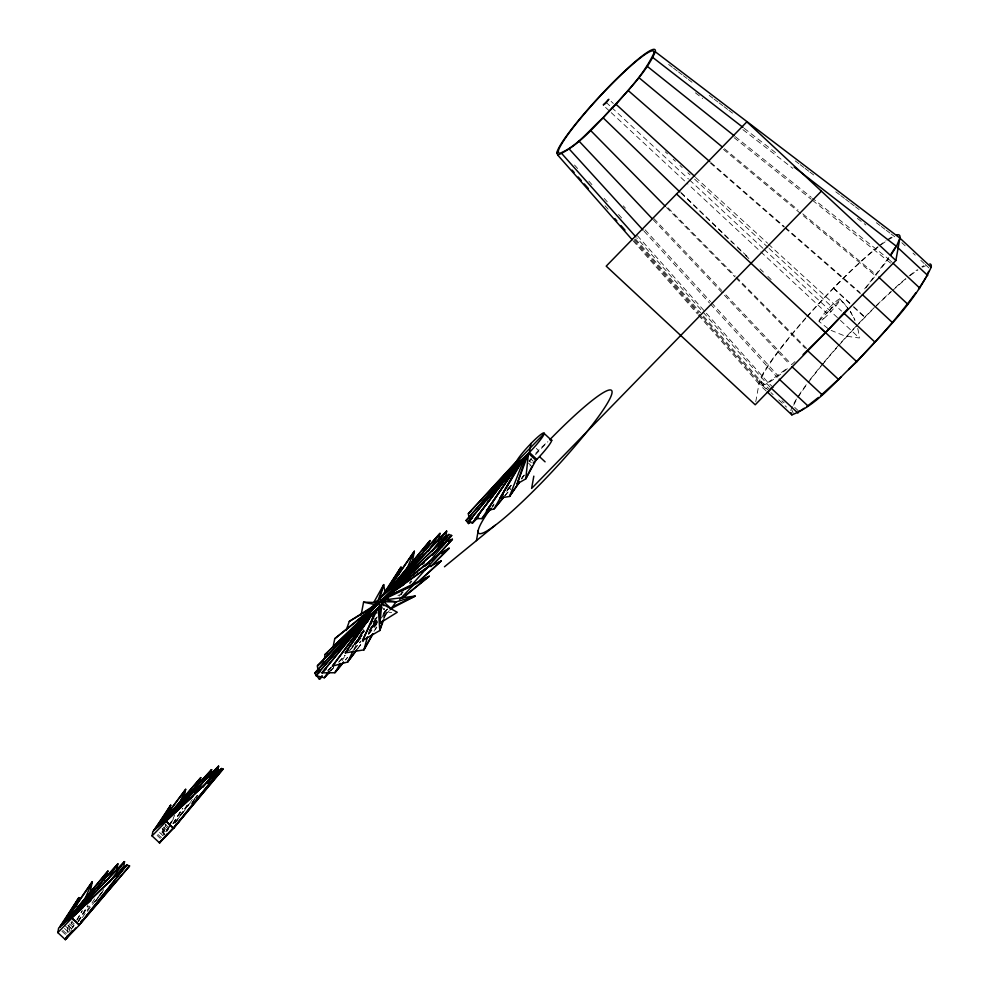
<?xml version="1.0" encoding="UTF-8"?>
<svg xmlns="http://www.w3.org/2000/svg" width="989" height="989" viewBox="0 0 989 989"><rect width="100%" height="100%" fill="white"/><g stroke="black" fill="none" stroke-linecap="round" stroke-linejoin="round"><path stroke-width="0.74" stroke-dasharray="4.95 3.71" d="M64.52 928.424L68.773 932.392L68.933 924.999M67.141 932.676L67.808 926.668M164.149 826.903L163.024 835.705L158.759 831.737M401.423 594.179L403.228 591.83M383.361 613.192L387.379 609.063L386.575 613.539L381.841 618.545M755.744 401.806L759.231 382.434A102.535 12.511 -47.1 0 1 805.85 317.815M162.95 828.559L161.219 837.485L156.954 833.529M163.383 834.246L165.954 824.072M368.291 634.023L369.095 631.13M68.773 932.392L72.148 920.796M384.202 618.459L385.673 614.441L383.547 612.451M376.871 622.427L373.582 624.158L374.003 621.846L376.809 617.717M72.753 927.818L73.94 925.024M168.896 826.952L166.412 832.528L170.467 824.542M169.515 825.555L172.618 818.595M353.778 649.6L364.001 628.942M171.146 823.207L174.521 816.555M166.177 831.366L168.315 827.348M169.032 826.013L174.732 815.307M373.99 631.328L376.871 626.025M382.966 617.124L387.379 609.063L383.435 613.378M77.266 919.993L82.359 910.758M375.301 629.882L376.821 627.211M71.27 929.413L75.881 921.451M76.648 920.129L82.013 910.832M78.205 921.451L87.601 905.528M342.009 660.813L345.173 655.522M173.26 823.503L181.914 809.089M173.31 823.689L182.878 808.409M888.839 257.523L863.409 290.494M172.815 823.577L182.569 808.334M78.391 921.587L88.318 906.109M77.908 921.464L88.033 906.035M82.396 917.495L95.921 897.06M174.979 823.466L188.59 803.451M521.401 478.973L523.947 475.227M174.905 822.823L187.131 805.108M380.505 618.916L387.379 609.063L383.509 613.6M521.833 478.837L524.479 475.054M329.485 670.295L331.228 667.81M182.421 813.465L192.373 799.718M383.275 618.409L387.49 612.562L391.681 612.438M95.809 901.103L98.504 897.406M99.395 896.17L103.882 890.001M402.671 591.595L400.879 594.055L402.758 591.645M176.895 820.487L179.615 816.778M180.517 815.542L192.311 799.458M193.968 799.483L197.615 794.55M357.61 648.623L363.05 641.329M368.489 634.023L376.661 623.082M866.005 287.774L888.468 258.97L812.501 198.295M94.672 901.993L103.796 889.791M87.279 911.351L103.758 889.63M357.771 648.648L363.297 641.366M368.823 634.073L377.118 623.157M192.385 802.487L195.154 798.865M196.082 797.653L197.924 795.243M191.1 803.797L197.652 795.317M409.322 583.189L411.201 580.778M521.846 477.835L523.737 475.412M383.003 614.639L387.379 609.063M409.928 583.671L411.832 581.272M504.687 495.934L510.472 488.875M345.482 659.824L347.399 657.475M354.136 649.266L360.874 641.057M369.54 630.5L375.313 623.453L373.187 621.475M345.495 659.947L347.423 657.623M354.173 649.489L360.923 641.354M369.602 630.908L376.352 622.773L374.225 620.795M504.823 495.946L510.683 488.9M374.794 623.799L376.735 621.537M368.637 633.615L376.76 624.343M383.645 609.459L384.523 608.482M494.092 504.835L492.065 507.134L494.104 504.971M508.309 488.789L511.362 485.352M507.308 490.198L511.375 485.661M373.582 624.158L377.526 619.843M399.21 596.12L401.175 593.969L401.447 594.636M330.45 671.036L333.553 667.674M338.72 662.086L344.926 655.373M350.106 649.785L361.479 637.485M370.788 627.422L373.891 624.071M330.524 671.012L333.664 667.637M338.906 662.037L345.186 655.299M349.377 650.811L360.886 638.474M372.408 626.136L374.497 623.886M506.541 491.187L511.795 485.55M389.332 610.621L386.575 613.539L383.386 610.572M507.678 488.776L511.919 484.338M327.989 670.381L331.216 667.056M354.878 642.714L362.407 634.963M373.31 623.503L377.341 619.374M819.016 321.104L832.33 307.258L826.804 313.29L689.098 185.141M829.573 310.274L840.118 299.457A60.527 59.019 10.2 0 1 847.598 307.628M327.878 670.567L331.068 667.315M354.408 643.493L361.838 635.915M352.245 646.707L361.047 638.066M370.962 628.349L377.563 621.858L374.374 618.891M359.489 636.088L365.003 630.772L361.467 633.764M358.142 637.744L363.618 632.515M163.89 834.877L164.755 834.048L160.49 830.08M351.911 646.583L360.701 638.214M369.49 629.857L377.18 622.538M356.423 640.959L361.974 635.803M370.875 627.57L375.313 623.453M529.906 465.992L530.734 465.238L528.608 463.26M163.927 834.803L164.755 834.048M794.946 361.628L791.695 364.595L722.823 291.607M372.927 622.019L375.202 619.955M360.676 633.541L365.25 629.437M357.969 638.214L363.655 633.17M360.466 634.555L365.164 630.599M375.041 618.879L377.402 616.913M702.87 317.024L761.987 384.239L767.921 382.459L787.145 368.316M698.419 315.071L760.59 385.759L766.648 383.942L776.995 377.106L789.754 366.672M397.899 595.699L399.445 594.673M857.71 328.422A60.527 59.019 10.2 0 1 859.367 338.003L844.754 335.963L831.106 330.388M827.929 328.472L819.226 321.598M668.638 64.458L672.335 67.264M673.558 68.204L677.242 71.01M678.479 71.95L682.163 74.756M683.387 75.696L687.083 78.502M688.307 79.441L691.991 82.248M709.2 95.364L712.884 98.171M714.12 99.11L717.804 101.916M719.04 102.856L722.724 105.662M723.948 106.602L727.632 109.408M728.868 110.348L732.552 113.154M795.243 160.91L798.927 163.717M800.15 164.656L803.847 167.462M805.071 168.402L808.755 171.208M809.991 172.148L813.675 174.954M835.792 191.817L839.488 194.623M840.712 195.562L844.396 198.369M845.632 199.308L849.316 202.115M850.552 203.054L854.236 205.86M855.46 206.8L859.144 209.606M876.353 222.723L880.049 225.529M881.273 226.469L884.957 229.275M886.193 230.214L889.877 233.021M891.101 233.96L894.798 236.767M744.235 128.36L778.331 154.791M695.391 92.818L702.697 98.48M742.887 129.633L792.819 168.353M857.364 218.384L865.882 224.998M735.322 136.667L811.289 197.33M734.135 137.694L811.314 199.333M812.513 200.297L890.632 263.123M724.418 148.709L798.061 209.915M802.808 213.859L876.452 275.066M723.466 149.413L875.512 275.77M710.967 162.641L784.364 226.58M785.526 227.594L860.084 292.546M710.325 162.975L783.721 226.914M784.883 227.927L860.615 293.894M695.527 177.377L767.575 243.232M768.428 244.209L841.602 311.102M62.715 930.216L66.968 934.185M901.832 242.688L905.182 245.816M913.008 253.097L915.245 255.174M920.833 260.367L924.183 263.494M925.296 264.533L929.771 268.687M888.468 258.97L891.818 262.085M833.591 287.923L852.592 305.601M853.705 306.639L864.881 317.036M833.504 288.368L852.506 306.046M853.618 307.085L864.794 317.494M611.078 101.373L613.341 103.474M665.263 151.787L667.526 153.888M673.163 159.142L675.425 161.244M679.938 165.447L682.2 167.549M687.837 172.803L690.099 174.905M694.612 179.108L767.983 247.386M769.108 248.437L832.33 307.258M606.072 102.287L610.584 106.491M611.709 107.541L688.468 178.972M689.593 180.023L762.964 248.301M764.101 249.352L839.34 319.373M840.427 320.387L859.367 338.003M605.565 107.405L610.077 111.609M611.214 112.659L687.961 184.09M773.497 387.663L767.921 382.459L635.927 234.059M794.736 407.419L799.211 411.572M769.998 387.07L636.706 237.842M770.715 390.334L760.652 380.975L701.658 314.057M781.891 400.743L784.116 402.82M769.801 391.52L761.987 384.239L760.652 380.975A100.47 12.251 -47.1 0 1 806.332 317.667M770.926 392.559L773.151 394.636M778.739 399.84L786.564 407.122M699.223 314.354L759.231 382.434L767.056 389.715M766.178 390.964L760.59 385.759L759.231 382.434M536.322 448.45L538.449 450.44M530.932 459.094L533.059 461.072M529.202 460.75L531.328 462.728M381.111 606.616L387.49 612.562M165.212 824.196L169.478 828.164M165.064 826.099L168.266 829.066M163.68 827.237L167.932 831.205M162.147 828.572L165.348 831.539M157.115 835.421L160.305 838.388M72.036 921.884L74.163 923.862M70.825 922.786L74.014 925.766M69.428 923.936L72.617 926.903M67.907 925.259L72.16 929.215M64.124 924.789L70.503 930.736M61.812 931.119L66.065 935.075M839.908 298.95L849.551 310.187M681.137 192.632L748.933 258.117M760.047 268.847L763.384 272.074M767.835 276.364L771.16 279.578M681.05 193.078L733.294 243.541M737.745 247.831L741.07 251.045M745.521 255.347L748.858 258.562M668.032 207.801L735.272 276.018M736.36 277.118L806.839 348.635M666.512 207.505L734.827 276.821M735.915 277.921L805.306 348.351M653.952 218.606L721.76 290.482M653.173 219.719L789.852 364.595M623.293 205.885L625.369 208.16M645.1 229.819L710.535 301.657M711.573 302.795L778.046 375.758M644.049 231.166L709.484 302.993M710.522 304.142L776.995 377.106M574.535 165.039L577.601 168.489M588.863 181.148L591.929 184.597M604.205 198.406L607.283 201.855M618.533 214.502L621.599 217.951M635.544 239.054L700.645 312.895M634.134 240.5L698.209 313.204M605.021 205.774L608.087 209.248M634.579 239.375L698.79 312.388M633.195 240.896L697.406 313.909M850.206 311.251L854.966 320.337A60.527 59.019 10.2 0 0 850.404 311.671M791.942 410.101L793.277 413.353M806.888 316.653A102.535 12.511 -47.1 0 1 877.873 246.756M878.974 245.878A102.535 12.511 -47.1 0 1 886.02 240.636M887.232 239.808A102.535 12.511 -47.1 0 1 892.486 236.606M807.345 316.517A100.47 12.251 -47.1 0 1 877.985 247.176M881.088 244.79A100.47 12.251 -47.1 0 1 886.639 240.846M887.887 240.043A100.47 12.251 -47.1 0 1 895.317 236.42M793.673 405.206A100.47 12.251 -47.1 0 1 797.208 398.74M797.925 397.553A100.47 12.251 -47.1 0 1 807.234 383.967M808.124 382.755A100.47 12.251 -47.1 0 1 821.093 366.19M822.032 365.052A100.47 12.251 -47.1 0 1 855.238 327.47M856.301 326.333A100.47 12.251 -47.1 0 1 874.288 307.925M875.327 306.899A100.47 12.251 -47.1 0 1 891.41 291.607M892.498 290.618A100.47 12.251 -47.1 0 1 905.936 278.972M910.337 275.461A100.47 12.251 -47.1 0 1 917.928 269.972M922.514 267.215A100.47 12.251 -47.1 0 1 925.407 265.893M790.767 410.509A102.535 12.511 -47.1 0 1 792.3 406.566M793.957 403.302A102.535 12.511 -47.1 0 1 808.928 381.136M809.904 379.863A102.535 12.511 -47.1 0 1 823.169 363.235M824.158 362.061A102.535 12.511 -47.1 0 1 857.723 324.479M858.749 323.391A102.535 12.511 -47.1 0 1 875.624 306.219M876.699 305.181A102.535 12.511 -47.1 0 1 890.928 291.631M895.317 287.651A102.535 12.511 -47.1 0 1 908.026 276.784M909.163 275.882A102.535 12.511 -47.1 0 1 917.31 269.75M921.835 266.82A102.535 12.511 -47.1 0 1 923.775 265.72M528.967 461.059A20.509 2.497 -47.1 0 1 531.303 458.253M535.679 453.345A20.509 2.497 -47.1 0 1 548.153 441.539M492.262 506.207A97.404 11.88 -47.1 0 1 493.968 503.883M529.498 461.257A97.404 11.88 -47.1 0 1 531.489 459.069M535.531 454.68A97.404 11.88 -47.1 0 1 547.894 441.65M823.775 318.594A15.379 1.879 -47.1 0 0 840.118 299.457A15.379 1.879 -47.1 0 0 824.814 312.784A15.379 1.879 -47.1 0 0 823.775 318.594"/><path stroke-width="1.48" d="M383.67 601.732L391.112 608.668L415.207 596.083L396.107 601.918L383.67 601.732L381.878 603.686L397.269 612.278L379.887 623.095L380.048 605.627M379.887 623.095L381.878 603.686L384.004 605.664M532.193 465.943L525.74 478.874L535.927 460.281L528.485 453.345L525.74 478.874L517.123 483.905L526.68 455.138M127.297 867.983L129.571 865.956L79.256 924.95L71.814 918.015L126.74 864.992L129.571 865.956L79.256 924.95L126.74 864.992L71.678 917.681L83.027 907.543M218.618 773.101L223.106 769.022L173.508 828.263L166.053 821.327L221.697 768.54L223.106 769.022L173.508 828.263L221.697 768.54L165.917 820.994L192.83 796.541M324.231 659.675L325.097 654.495L367.747 613.019M57.807 932.615L58.611 928.152L70.392 917.879L71.604 917.52L79.33 925.123L65.262 939.55L57.807 932.615L71.876 918.188M152.059 835.928L152.862 831.452L164.644 821.191L165.855 820.833L173.57 828.423L159.501 842.863L152.059 835.928L166.127 821.488M379.133 606.603L380.74 597.665L390.445 588.764L393.733 587.033L393.993 587.701C387.119 599.198 377.538 610.176 366.14 617.235L366.548 614.911L370.554 609.175L380.74 597.665M476.426 540.637L478.28 530.388M530.994 443.505L529.387 452.443L522.464 459.057L516.394 463.075L516.814 460.75A20.509 2.497 -47.1 0 1 533.43 441.069A20.509 2.497 -47.1 0 1 544.135 433.986A20.509 2.497 -47.1 0 1 529.387 452.443L536.842 459.378L533.219 462.963M533.825 476.142L531.612 488.442L821.377 191.149M895.873 260.478L746.88 121.82L606.208 266.14L755.213 404.785L895.873 260.478L899.903 238.114A102.535 12.511 -47.1 0 0 896.677 234.9M361.109 615.059L363.581 602.177L376.203 602.536L377.983 600.583L383.683 584.623L385.216 593.598M428.46 562.951L446.163 541.799L393.486 588.937L446.163 541.799L452.406 539.252L433.874 559.638M90.024 893.178L92.249 881.731L63.061 923.8L66.288 920.685M183.991 797.913L185.66 789.321L157.3 827.113L161.405 822.625M412.153 562.692L414.366 551.244L385.178 593.326L389.493 589.172M333.07 646.979L334.764 638.671L369.96 609.978M356.559 628.015L366.387 615.331L317.395 665.894L318.025 670.678M116.208 871.408L117.889 863.842L68.847 918.905L75.374 912.637M208.654 777.218L210.459 774.721L211.572 769.677L163.086 822.218L176.005 809.262M438.337 540.934L440.006 533.355L390.964 588.43L398.592 581.099M168.872 812.451L170.701 805.182L153.765 830.562L165.831 813.7L170.701 805.182L155.57 828.77M379.813 598.642L383.683 584.623L373.793 602.4L377.983 600.583M367.5 636.904L363.903 649.884L345.322 652.864L373.026 612.463M371.098 623.923L374.683 610.942L376.821 612.92M382.644 620.511L379.788 630.525L362.555 640.575L376.413 609.286M76.363 906.307L78.897 897.616L59.513 927.249L64.767 920.376M398.913 574.374L401.027 567.13L381.643 596.763L386.019 591.039M346.088 630.438L349.302 621.401L372.841 606.405M383.707 619.794L379.788 630.525L378.231 607.506L380.357 609.484M528.485 453.345L517.123 483.905L519.002 481.482M527.075 458.772L524.949 456.782L509.508 496.466L500.224 497.962L523.292 458.303M653.89 53.221C642.195 78.032 621.426 97.305 603.327 117.493C589.333 130.016 576.995 146.57 559.168 153.616L558.241 151.354A69.725 8.505 -47.1 0 1 608.804 87.081A69.725 8.505 -47.1 0 1 653.89 53.221L655.299 51.774L899.903 238.114L931.193 267.24C913.997 303.722 883.449 332.069 856.833 361.751C836.249 380.172 818.113 404.513 791.88 414.886L767.291 392.003M557.784 155.125C581.396 144.468 597.752 122.018 616.085 104.34C630.067 87.675 646.46 71.95 655.299 51.774A71.777 8.753 -47.1 0 0 608.878 86.636A71.777 8.753 -47.1 0 0 556.832 152.8L557.784 155.125L632.181 239.734M890.866 255.187L896.467 246.36L899.903 238.114M926.409 276.772L928.646 271.382M104.055 880.235L107.937 871.037L66.238 920.957L72.617 914.466M198.023 784.203L195.587 788.01L200.792 777.626L160.478 824.27L174.039 809.793M426.172 549.748L430.054 540.55L388.356 590.47L392.608 586.143M84.572 899.891L92.249 881.731L64.718 922.292M406.096 570.801L414.366 551.244L386.835 591.805M179.454 803.266L185.66 789.321L158.957 825.592M378.231 607.506L362.555 640.575L364.582 638.264M353.085 650.985L347.634 662L332.428 666.141L370.109 614.935M367.413 622.056L371.505 613.786L332.428 666.141L334.628 663.99M372.556 633.974L363.903 649.884L373.014 633.887M76.104 927.682L65.262 939.55L67.45 935.557M323.391 661.258L317.395 665.894L366.103 615.85M71.937 909.781L78.897 897.616L61.33 925.457M393.362 580.506L401.027 567.13L383.448 594.97M97.763 888.283L107.937 871.037L67.635 919.819M422.241 553.815L430.054 540.55L389.753 589.333M340.426 663.458L334.888 672.73L321.957 672.854L367.871 616.53M360.985 629.066L368.897 615.838L321.957 672.854L326.407 668.737M192.929 790.743L200.792 777.626L161.875 823.132M524.949 456.782L500.224 497.962L503.376 494.574M890.409 255.063L895.107 247.658M918.571 289.122L925.617 278.008M107.752 879.172L117.889 863.842L69.873 918.225M428.175 551.244L440.006 533.355L392.003 587.738M486.489 510.954L521.759 459.625L494.092 508.878L503.722 497.121L494.092 508.878L486.489 510.954L520.375 460.775M199.654 787.182L211.572 769.677L164.125 821.538M518.854 482.731L509.508 496.466L519.2 482.607M202.844 782.324L211.572 769.677M72.036 931.613L65.262 939.55L68.698 934.617M161.219 840.39L159.501 842.863L173.298 827.756L173.57 828.423M374.683 610.942L345.322 652.864L348.61 649.724M328.62 671.531L324.244 677.737L315.887 675.598L366.437 617.136M359.18 628.126L367.043 616.963L315.887 675.598L320.436 671.556M109.272 882.608L124.527 861.629L123.798 866.599L116.294 876.254M432.292 550.885L446.657 531.142L445.928 536.112L442.17 540.946L445.928 536.112L441.502 540.377M208.642 777.193L210.459 774.721M203.091 787.145L218.594 766.178L218.235 768.663L207.158 783.164M391.112 608.668L396.107 601.918L385.401 599.767L415.207 596.083L394.166 606.084M356.708 649.835L347.634 662L356.844 649.86M915.851 292.756C895.675 320.213 872.694 345.52 848.587 369.565M322.13 675.574L319.385 679.233L314.687 673.188L365.93 616.728M355.088 631.687L366.066 617.062L314.687 673.188L319.36 669.244L314.687 673.188M491.051 508.371L481.915 518.595L475.449 518.669L518.125 462.37M475.449 518.669L478.713 515.442L475.449 518.669L519.163 461.678L481.915 518.595L491.051 508.284M207.01 783.201L218.235 768.663L213.884 772.953M80.628 922.131L82.507 919.721M116.195 876.291L123.798 866.599L121.585 868.738M65.262 939.55L72.271 930.637M161.256 840.625L159.501 842.863L167.252 833.789M470.381 521.129L468.465 523.564L466.116 520.535L516.196 462.568M486.65 500.508L516.332 462.901L466.116 520.535L470.702 516.481M126.74 864.992L79.305 924.666M432.799 554.817L448.87 534.505L451.689 535.469L443.678 544.877M432.725 554.891L448.87 534.505L393.795 587.206L407.419 575.029M221.697 768.54L173.545 827.966M343.554 662.173L334.888 672.73L343.566 662.271M516.703 462.976L468.23 521.982L472.408 523.045L477.749 517.606M365.003 616.642L366.956 614.28L325.097 654.495L327.606 652.765M480.914 504.378L482.879 502.029M485.822 498.493L488.776 494.957M490.742 492.609L516.295 461.987L468.353 513.637L469.12 518.508M358.908 623.095L368.749 611.585L334.764 638.671M441.799 546.979L451.689 535.469L446.014 540.55M390.247 609.644L392.856 606.702M803.068 354.594L825.543 332.638L847.969 308.58M411.288 585.513L427.199 567.55L441.304 560.887L418.767 581.569M425.072 569.887L439.363 554.05L449.167 548.215L430.833 566.672M366.239 613.823L371.32 608.247L349.302 621.401M438.844 554.05L452.406 539.252L448.895 542.182M516.641 461.171L468.353 513.637L470.727 511.696M329.424 672.149L324.244 677.737L329.485 672.124M71.307 917.607L124.527 861.629L70.701 917.792L82.866 906.06M393.424 587.132L446.657 531.142L392.818 587.305L400.57 579.838M399.68 599.383L413.179 585.303L429.275 576.228L402.597 598.135M165.546 820.919L218.594 766.178L164.94 821.105L177.995 808.26M556.832 152.8L558.241 151.354M365.868 616.567L393.993 587.701M516.122 462.407L544.259 433.541L551.701 440.476M477.798 517.507L472.408 523.045L517.309 462.803L468.23 521.982L472.705 517.816M432.898 564.447L449.167 548.215L441.823 553.655M841.293 376.784L820.709 395.575M181.259 805.046L188.862 797.554M194.301 792.214L199.741 786.861M393.931 587.54L448.87 534.505M404.983 575.573L409.409 571.308M366.548 614.911L393.313 589.345M419.929 580.246L441.304 560.887L437.447 563.334M207.406 783.288L209.656 781.248M86.426 904.502L90.976 900.447M368.155 612.401L391.718 591.867M393.832 588.109L418.434 567.587M421.944 564.657L424.293 562.704M444.457 566.784L495.143 525.332M818.435 397.442L806.801 406.553M405.515 595.316L429.275 576.228L388.553 596.008L413.179 585.303L387.033 597.863L389.159 599.841M392.114 591.237L439.363 554.05L392.917 589.976L417.37 571.815M389.307 595.094L370.554 609.175L374.46 604.489L363.581 602.177M424.701 566.376L429.597 562.741M389.913 594.29L427.199 567.55L391.112 592.671L403.982 584.524M799.211 411.572L804.267 408.222M373.595 605.478L386.266 598.79M78.749 924.542L79.33 925.123M377.069 601.547L382.792 602.721M652.888 57.547L743.011 127.408M794.167 167.067L896.467 246.36M647.301 66.374L734.122 135.703M638.894 77.636L722.032 146.743M628.25 90.592L709.793 161.627M616.085 104.34L694.674 176.388M897.579 247.398L927.756 275.486M892.931 263.123L919.758 288.083M878.689 277.143L907.741 304.179M862.371 294.598L892.535 322.674M843.889 313.192L875.178 342.318M676.55 193.98L856.833 361.751M807.481 350.551L838.771 379.665M792.041 366.758L822.205 394.834M779.221 379.183L808.285 406.232M771.111 388.108L797.938 413.068M539.771 456.893L545.087 461.838M603.253 117.938L679.938 192.014M821.093 328.336L825.543 332.638M590.606 130.474L665.424 206.404M579.01 141.093L652.122 218.594M569.268 149.067L643.011 230.029M562.024 153.864L635.692 236.692M572.087 170.108L574.127 172.42M578.194 177.031L581.248 180.493M584.301 183.954L588.368 188.578M614.812 218.581L616.839 220.881M620.907 225.504L624.974 230.116M790.977 412.66L791.88 414.886M929.833 263.902A102.535 12.511 -47.1 0 1 931.193 267.24M550.23 440.167A20.509 2.497 -47.1 0 1 536.842 459.378M549.995 439.487A97.404 11.88 -47.1 0 1 610.052 398.382A97.404 11.88 -47.1 0 1 518.31 505.552A97.404 11.88 -47.1 0 1 489.135 510.584M603.389 104.846L605.911 103.19L608.828 99.271L603.389 104.846M321.536 677.02L319.385 679.233L321.512 677.057M470.665 521.401L468.465 523.564L470.677 521.413"/></g></svg>
